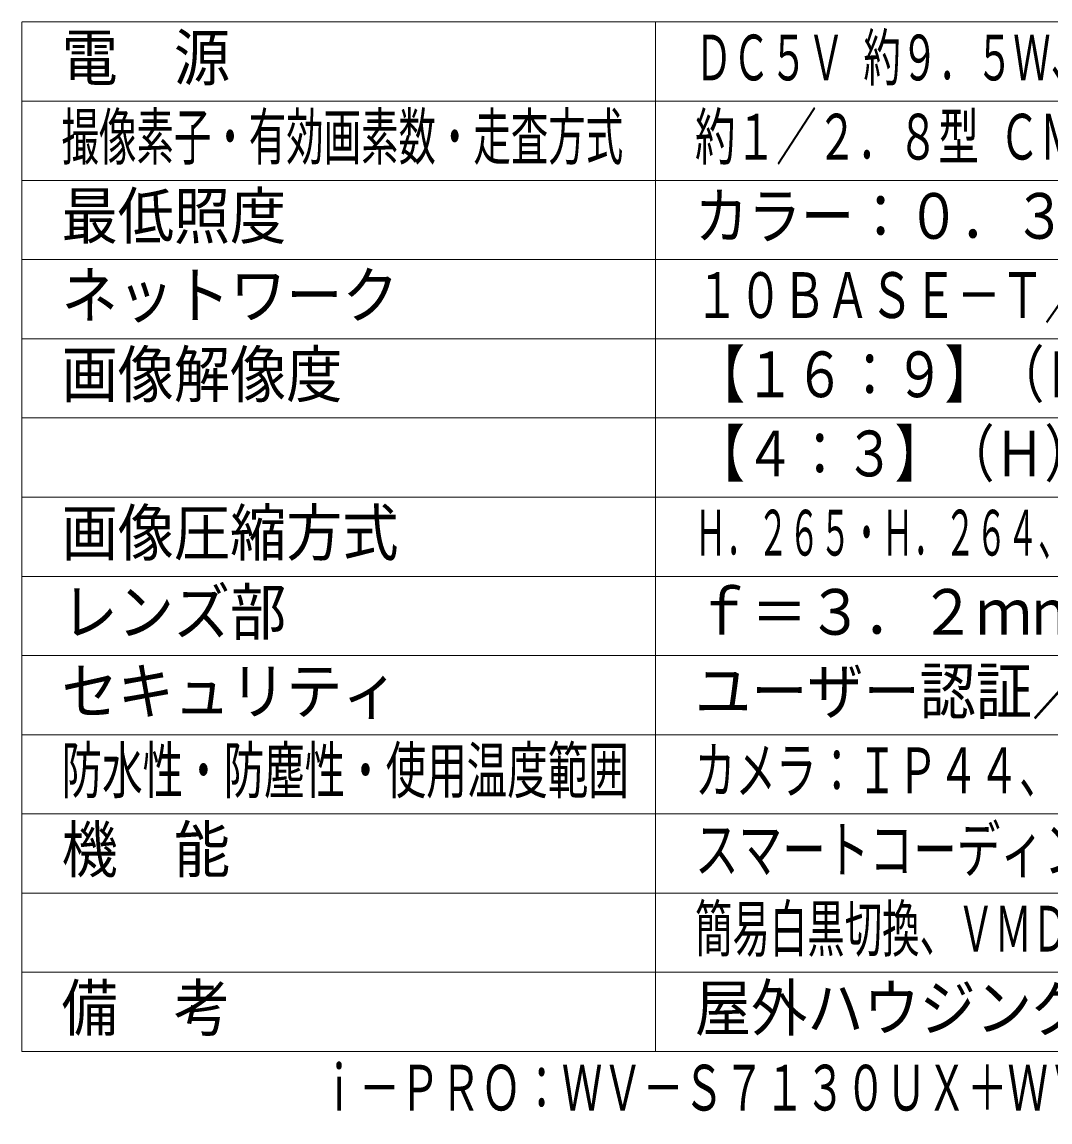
# Model space of a CAD drawing. Units: millimetres on the paper. Extents: x -62 to 64, y -59 to 59.
# Drawn here: x -62.5 to 2.4, y -58.9 to 10.5 of the extents above; entities that cross this region are included whole.
import ezdxf
from ezdxf.enums import TextEntityAlignment as Align

# ---------------------------------------------------------------- set-up
doc = ezdxf.new("R2010")
doc.units = ezdxf.units.MM
doc.layers.add('0-0_MOJI1', color=7, linetype='Continuous')
doc.layers.add('0-2_相当品', color=4, linetype='Continuous')
doc.layers.add('0-1_WAKU', color=4, linetype='Continuous', lineweight=9)
doc.styles.add('ＭＳ ゴシック', font='')
doc.styles.get('ＭＳ ゴシック').set_extended_font_data('MS Gothic')

msp = doc.modelspace()

# ---------------------------------------------------------------- linework, layer by layer
at = {"layer": '0-1_WAKU', "color": 3}
for p, q in [((-62.5, -54.482), (-62.5, 10.518)), ((-62.5, 10.518), (62.5, 10.518)), ((-22.5, -54.482), (-22.5, 10.518)), ((-62.5, -54.482), (62.5, -54.482))]:
    msp.add_line(p, q, dxfattribs=at)
at = {"layer": '0-1_WAKU'}
for p, q in [((-62.5, 5.518), (62.5, 5.518)), ((-62.5, 0.518), (62.5, 0.518)), ((-62.5, -4.482), (62.5, -4.482)), ((-62.5, -9.482), (62.5, -9.482)), ((62.5, -14.482), (-62.5, -14.482)), ((62.5, -19.482), (-62.5, -19.482)), ((62.5, -24.482), (-62.5, -24.482)), ((-62.5, -29.482), (62.5, -29.482)), ((-62.5, -34.482), (62.5, -34.482)), ((-62.5, -39.482), (62.5, -39.482)), ((-62.5, -44.482), (62.5, -44.482)), ((-62.5, -49.482), (62.5, -49.482))]:
    msp.add_line(p, q, dxfattribs=at)

# ---------------------------------------------------------------- texts
at = {"layer": '0-0_MOJI1', "style": 'ＭＳ ゴシック'}
for s, height, width, p in [('電\u3000源', 2.889, 0.9, (-60, 5.963)), ('ＤＣ５Ｖ 約９．５Ｗ、ＰｏＥ（ＩＥＥＥ８０２．３ａｆ準拠）約９．６Ｗ', 2.889, 0.6, (-20, 5.963)), ('撮像素子・有効画素数・走査方式', 2.889, 0.6, (-60, 0.963)), ('約１／２．８型 ＣＭＯＳセンサー・約２１０万画素・プログレッシブ', 2.889, 0.65, (-20, 0.963)), ('最低照度', 2.889, 0.9, (-60, -4.037)), ('カラー：０．３ｌｘ、白黒：０．２ｌｘ（Ｆ２．０）', 2.889, 0.85, (-20, -4.037)), ('１０ＢＡＳＥ－Ｔ／１００ＢＡＳＥ－ＴＸ、ＲＪ４５コネクター', 2.889, 0.7, (-20, -9.037)), ('ネットワーク', 2.889, 0.9, (-60, -9.037)), ('画像解像度', 2.889, 0.9, (-60, -14.037)), ('【１６：９】（Ｈ）１９２０／１２８０／６４０／３２０', 2.889, 0.8, (-20, -14.037)), ('【４：３】（Ｈ）２０４８／１２８０／６４０／３２０', 2.889, 0.8, (-20, -19.037)), ('画像圧縮方式', 2.889, 0.9, (-60, -24.037)), ('Ｈ．２６５・Ｈ．２６４、ＪＰＥＧ※Ｈ．２６５／Ｈ．２６４は各ストリームごとに選択可能', 2.889, 0.5, (-20, -24.037)), ('レンズ部', 2.889, 0.9, (-60, -29.037)), ('ｆ＝３．２ｍｍ（１．０倍）', 2.889, 0.9, (-20, -29.037)), ('ユーザー認証／ホスト認証／ＨＴＴＰＳ', 2.889, 0.9, (-20, -34.037)), ('セキュリティ', 2.889, 0.9, (-60, -34.037)), ('防水性・防塵性・使用温度範囲', 2.886, 0.65, (-60, -39.037)), ('カメラ：ＩＰ４４、ハウジング：ＩＰ６６、電源投入時：０～４０℃', 2.886, 0.65, (-20, -39.037)), ('機\u3000能', 2.889, 0.9, (-60, -44.037)), ('スマートコーディング、インテリジェントオート、逆光／強光補正、', 2.886, 0.7, (-20, -44.037)), ('簡易白黒切換、ＶＭＤ（４エリア）、ＭｉｃｒｏＳＤスロット、ＵＳＢ端子', 2.889, 0.6, (-20, -49.037)), ('備\u3000考', 2.889, 0.9, (-60, -54.037)), ('屋外ハウジング、取付金具付', 2.889, 0.9, (-20, -54.037))]:
    msp.add_text(s, height=height, dxfattribs=dict(at, width=width)).set_placement(p, align=Align.BOTTOM_LEFT)
at = {"layer": '0-2_相当品', "style": 'ＭＳ ゴシック', "width": 0.65}
msp.add_text('ｉ－ＰＲＯ：ＷＶ－Ｓ７１３０ＵＸ＋ＷＶ－ＱＨＳ５００－Ｗ＋ＷＶ－ＱＷＬ５０５（Ａ+Ｂ）', height=2.886, dxfattribs=at).set_placement((-43.76, -59.073), align=Align.BOTTOM_LEFT)

doc.saveas('drawing.dxf')
